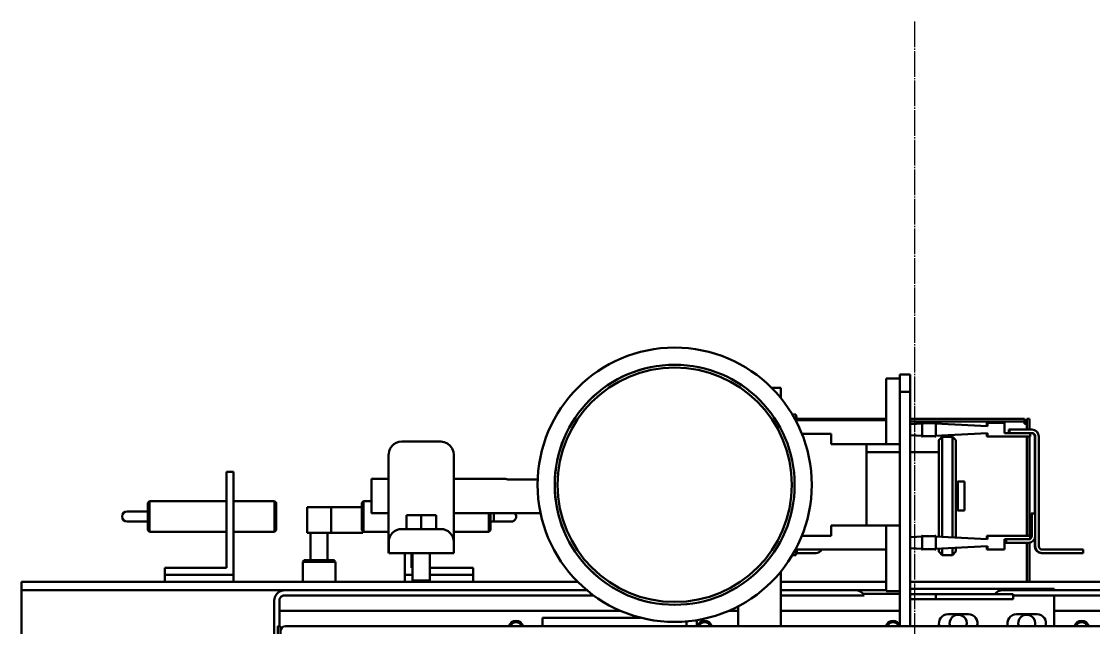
# Model space of a CAD drawing. Header units: millimetres. Extents: x 4915 to 15267, y 4787 to 10268.
# Drawn here: x 5757 to 6382, y 9555 to 9909 of the extents above; entities that cross this region are included whole.
import ezdxf

# ---------------------------------------------------------------- set-up
doc = ezdxf.new("R2010")
doc.units = ezdxf.units.MM
doc.linetypes.add('JIS_08_15', pattern=[17.25, 15, -0.75, 0.75, -0.75])
doc.layers.add('中心線', color=4, linetype='JIS_08_15', lineweight=25)
doc.layers.add('外形線', color=7, linetype='Continuous', lineweight=50)

msp = doc.modelspace()

# ---------------------------------------------------------------- linework, layer by layer
at = {"layer": '中心線'}
msp.add_line((6277.74, 9908.5), (6277.74, 8443.88), dxfattribs=at)
at = {"layer": '外形線'}
for p, q in [((6261.25, 9676.03), (6261.25, 9700.28)), ((6261.26, 9700.28), (6261.26, 9676.03)), ((6261.26, 9676.03), (6261.26, 9700.28)), ((6269.27, 9700.28), (6261.27, 9700.28)), ((6261.27, 9700.28), (6261.27, 9676.03)), ((6269.25, 9700.28), (6269.25, 9702.53)), ((6275.27, 9702.53), (6269.27, 9702.53)), ((6269.27, 9702.53), (6269.27, 9700.28)), ((6269.27, 9700.28), (6269.27, 9662.03)), ((6275.27, 9692.53), (6275.27, 9702.53)), ((6194.41, 9694.78), (6199.76, 9694.78)), ((6199.76, 9688.85), (6199.76, 9694.78)), ((6269.27, 9695.83), (6269.27, 9692.53)), ((6269.27, 9555.78), (6269.27, 9692.53)), ((6269.27, 9692.53), (6275.27, 9692.53)), ((6275.27, 9555.78), (6275.27, 9692.53)), ((6206.46, 9679.28), (6208.54, 9679.28)), ((6208.54, 9679.28), (6209.23, 9676.03)), ((6208.3, 9676.03), (6261.27, 9676.03)), ((6209.08, 9676.78), (6261.25, 9676.78)), ((6261.27, 9676.03), (6261.27, 9662.03)), ((6275.27, 9676.78), (6341.86, 9676.78)), ((6275.27, 9675.28), (6341.86, 9675.28)), ((6275.27, 9673.69), (6290.16, 9674.48)), ((6281.87, 9674.06), (6275.27, 9673.71)), ((6281.87, 9674.48), (6282.24, 9674.48)), ((6281.87, 9674.48), (6281.87, 9674.06)), ((6282.24, 9674.48), (6320.24, 9672.48)), ((6282.24, 9666.48), (6282.24, 9674.48)), ((6289.79, 9674.48), (6286.01, 9674.28)), ((6290.16, 9674.48), (6289.79, 9674.48)), ((6290.16, 9674.48), (6290.16, 9666.48)), ((6319.87, 9674.48), (6319.87, 9672.5)), ((6319.87, 9674.48), (6320.24, 9674.48)), ((6320.24, 9674.48), (6330.24, 9674.48)), ((6320.24, 9672.48), (6320.24, 9674.48)), ((6330.24, 9674.48), (6330.24, 9668.48)), ((6341.86, 9676.78), (6341.86, 9675.28)), ((6343.36, 9673.78), (6341.86, 9673.78)), ((6343.36, 9670.48), (6343.36, 9676.78)), ((6343.36, 9676.78), (6344.86, 9676.78)), ((6344.86, 9676.78), (6344.86, 9670.48)), ((6344.86, 9673.78), (6344.86, 9676.78)), ((6344.86, 9670.48), (6344.86, 9673.78)), ((6212.03, 9668.03), (6229.14, 9668.03)), ((6229.14, 9662.03), (6229.14, 9668.03)), ((6290.16, 9666.48), (6275.27, 9667.26)), ((6275.27, 9667.24), (6281.87, 9666.89)), ((6281.87, 9666.89), (6281.87, 9666.48)), ((6281.87, 9666.48), (6282.24, 9666.48)), ((6320.24, 9668.48), (6282.24, 9666.48)), ((6286.01, 9666.68), (6289.79, 9666.48)), ((6290.16, 9666.48), (6289.79, 9666.48)), ((6291.88, 9664.28), (6293.88, 9666.28)), ((6299.88, 9666.28), (6293.88, 9666.28)), ((6301.88, 9664.28), (6299.88, 9666.28)), ((6319.87, 9668.46), (6319.87, 9666.48)), ((6319.87, 9666.48), (6320.24, 9666.48)), ((6320.24, 9666.48), (6320.24, 9668.48)), ((6345.24, 9666.48), (6320.24, 9666.48)), ((6330.24, 9668.48), (6345.24, 9668.48)), ((6333.24, 9670.48), (6332.87, 9670.48)), ((6332.87, 9670.48), (6332.87, 9668.48)), ((6333.24, 9670.48), (6333.24, 9668.48)), ((6346.24, 9670.48), (6333.24, 9670.48)), ((6333.24, 9668.48), (6346.24, 9668.48)), ((6343.36, 9608.48), (6343.36, 9666.48)), ((6344.86, 9666.48), (6344.86, 9608.48)), ((6344.86, 9608.48), (6344.86, 9666.48)), ((6345.24, 9668.48), (6345.24, 9666.48)), ((6347.87, 9666.48), (6347.87, 9621.48)), ((6348.24, 9666.48), (6347.87, 9666.48)), ((6348.24, 9666.48), (6348.24, 9602.48)), ((6350.24, 9602.48), (6350.24, 9666.48)), ((6001.28, 9663.48), (5978.48, 9663.48)), ((6261.27, 9662.03), (6229.14, 9662.03)), ((6249.76, 9614.53), (6249.76, 9662.03)), ((6269.27, 9662.03), (6261.27, 9662.03)), ((6269.25, 9662.03), (6269.25, 9614.53)), ((6249.76, 9657.28), (6269.25, 9657.28)), ((6275.27, 9657.28), (6291.88, 9657.28)), ((5876.28, 9589.78), (5876.28, 9645.78)), ((5876.28, 9645.78), (5880.28, 9645.78)), ((5880.28, 9645.78), (5880.28, 9585.78)), ((5880.29, 9628.78), (5880.29, 9645.78)), ((5960.88, 9641.78), (5970.88, 9641.78)), ((6008.88, 9641.78), (6038.88, 9641.78)), ((6057.83, 9641.32), (6041.88, 9641.32)), ((6301.89, 9639.78), (6303.08, 9639.78)), ((6306.88, 9640.28), (6303.08, 9640.28)), ((5830.29, 9627.78), (5831.29, 9628.78)), ((5876.28, 9628.78), (5831.29, 9628.78)), ((5904.29, 9628.78), (5880.28, 9628.78)), ((5905.29, 9627.78), (5904.29, 9628.78)), ((5955.29, 9627.78), (5956.29, 9628.78)), ((5956.29, 9628.78), (5960.88, 9628.78)), ((5970.88, 9631.78), (5970.88, 9623.04)), ((6008.88, 9623.04), (6008.88, 9631.78)), ((5828.29, 9622.78), (5818.29, 9622.78)), ((5830.28, 9622.78), (5828.29, 9622.78)), ((5880.28, 9615.78), (5880.28, 9625.78)), ((5923.28, 9625.28), (5937.28, 9625.28)), ((5923.28, 9625.28), (5923.28, 9610.28)), ((5937.28, 9625.28), (5937.28, 9610.28)), ((5955.28, 9625.28), (5937.28, 9625.28)), ((6301.89, 9623.78), (6303.08, 9623.78)), ((6306.88, 9623.28), (6303.08, 9623.28)), ((5818.29, 9616.78), (5828.29, 9616.78)), ((5830.28, 9616.78), (5828.29, 9616.78)), ((5960.88, 9621.78), (5970.88, 9621.78)), ((5989.89, 9620.48), (5981.23, 9620.48)), ((5981.23, 9612.48), (5981.23, 9620.48)), ((5981.23, 9612.48), (5981.23, 9620.48)), ((5989.89, 9612.48), (5989.89, 9620.48)), ((5998.55, 9620.48), (5989.89, 9620.48)), ((5998.55, 9612.48), (5998.55, 9620.48)), ((6008.88, 9621.78), (6059.49, 9621.78)), ((6030.29, 9616.78), (6032.28, 9616.78)), ((6032.28, 9616.78), (6042.28, 9616.78)), ((6345.87, 9608.48), (6345.87, 9621.48)), ((6345.87, 9621.48), (6346.24, 9621.48)), ((6346.24, 9608.48), (6346.24, 9621.48)), ((6346.24, 9621.48), (6348.24, 9621.48)), ((6348.24, 9621.48), (6348.24, 9608.48)), ((5830.29, 9611.78), (5831.29, 9610.78)), ((5876.28, 9610.78), (5831.29, 9610.78)), ((5904.29, 9610.78), (5880.28, 9610.78)), ((5880.29, 9585.78), (5880.29, 9610.78)), ((5905.29, 9611.78), (5904.29, 9610.78)), ((5937.28, 9610.28), (5923.28, 9610.28)), ((5925.28, 9594.28), (5925.28, 9610.28)), ((5935.28, 9594.28), (5935.28, 9610.28)), ((5937.28, 9610.28), (5955.8, 9610.28)), ((5955.29, 9611.78), (5956.29, 9610.78)), ((5955.8, 9611.26), (5955.8, 9610.28)), ((5956.29, 9610.78), (5970.88, 9610.78)), ((5987.12, 9612.48), (5978.49, 9612.48)), ((5989.89, 9612.48), (5987.12, 9612.48)), ((5992.66, 9612.48), (5989.89, 9612.48)), ((6001.29, 9612.48), (5992.66, 9612.48)), ((6008.88, 9610.78), (6029.29, 9610.78)), ((6030.29, 9611.78), (6029.29, 9610.78)), ((6261.27, 9614.53), (6229.14, 9614.53)), ((6229.14, 9608.53), (6229.14, 9614.53)), ((6261.27, 9600.53), (6261.27, 9614.53)), ((6269.27, 9614.53), (6261.27, 9614.53)), ((6269.27, 9614.53), (6269.27, 9576.28)), ((5970.87, 9598.48), (5970.87, 9604.88)), ((5970.89, 9604.88), (5970.89, 9598.48)), ((6008.89, 9598.48), (6008.89, 9604.88)), ((6229.14, 9608.53), (6212.03, 9608.53)), ((6275.27, 9607.69), (6290.16, 9608.48)), ((6282.24, 9608.48), (6281.88, 9608.48)), ((6282.24, 9608.48), (6320.24, 9606.48)), ((6282.24, 9600.48), (6282.24, 9608.48)), ((6289.8, 9608.48), (6290.16, 9608.48)), ((6290.16, 9608.48), (6290.16, 9600.48)), ((6319.87, 9608.48), (6319.87, 9606.5)), ((6320.24, 9608.48), (6319.87, 9608.48)), ((6320.24, 9608.48), (6345.24, 9608.48)), ((6320.24, 9606.48), (6320.24, 9608.48)), ((6330.24, 9606.48), (6330.24, 9600.48)), ((6345.24, 9606.48), (6330.24, 9606.48)), ((6330.87, 9604.48), (6330.87, 9606.48)), ((6330.87, 9604.48), (6331.24, 9604.48)), ((6331.24, 9604.48), (6331.24, 9606.48)), ((6331.24, 9606.48), (6344.24, 9606.48)), ((6344.24, 9604.48), (6331.24, 9604.48)), ((6343.36, 9581.78), (6343.36, 9604.48)), ((6344.86, 9604.53), (6344.86, 9581.78)), ((6344.86, 9581.78), (6344.86, 9604.53)), ((6345.24, 9608.48), (6345.24, 9606.48)), ((6345.87, 9608.48), (6346.24, 9608.48)), ((6347.87, 9606.8), (6347.87, 9602.48)), ((5970.88, 9599.98), (5970.88, 9601.28)), ((5970.88, 9601.28), (5970.88, 9599.98)), ((5978.49, 9598.48), (5970.89, 9598.48)), ((6001.29, 9598.48), (5978.49, 9598.48)), ((5980.28, 9585.78), (5980.28, 9598.48)), ((5984.28, 9598.48), (5984.28, 9589.78)), ((5984.29, 9589.78), (5984.29, 9598.48)), ((5984.89, 9598.48), (5984.89, 9582.48)), ((5994.89, 9598.48), (5994.89, 9582.48)), ((6008.89, 9598.48), (6001.29, 9598.48)), ((6208.54, 9597.28), (6206.46, 9597.28)), ((6208.3, 9600.53), (6261.27, 9600.53)), ((6208.54, 9597.28), (6209.23, 9600.53)), ((6220.16, 9598.48), (6208.8, 9598.48)), ((6209.22, 9600.48), (6220.16, 9600.48)), ((6242.16, 9600.48), (6241.79, 9600.48)), ((6252.16, 9600.48), (6242.16, 9600.48)), ((6261.25, 9600.53), (6261.25, 9576.28)), ((6261.26, 9600.53), (6261.26, 9576.28)), ((6261.26, 9576.28), (6261.26, 9600.53)), ((6261.27, 9576.28), (6261.27, 9600.53)), ((6290.16, 9600.48), (6275.27, 9601.26)), ((6275.27, 9601.24), (6281.87, 9600.89)), ((6281.87, 9600.89), (6281.87, 9600.48)), ((6282.24, 9600.48), (6281.87, 9600.48)), ((6320.24, 9602.48), (6282.24, 9600.48)), ((6286.01, 9600.68), (6289.79, 9600.48)), ((6289.79, 9600.48), (6290.16, 9600.48)), ((6291.88, 9599.28), (6293.88, 9597.28)), ((6299.88, 9597.28), (6293.88, 9597.28)), ((6301.88, 9599.28), (6299.88, 9597.28)), ((6319.87, 9602.46), (6319.87, 9600.48)), ((6320.24, 9600.48), (6319.87, 9600.48)), ((6320.24, 9600.48), (6320.24, 9602.48)), ((6330.24, 9600.48), (6320.24, 9600.48)), ((6347.87, 9602.48), (6348.24, 9602.48)), ((6352.24, 9598.48), (6351.87, 9598.48)), ((6376.24, 9600.48), (6352.24, 9600.48)), ((6352.24, 9598.48), (6376.24, 9598.48)), ((6376.24, 9598.48), (6376.24, 9600.48)), ((5920.78, 9593.28), (5939.78, 9593.28)), ((5920.78, 9581.78), (5920.78, 9593.28)), ((5921.28, 9594.28), (5921.28, 9593.28)), ((5921.34, 9594.28), (5939.28, 9594.28)), ((5939.28, 9594.28), (5939.28, 9593.28)), ((5939.78, 9581.78), (5939.78, 9593.28)), ((5840.28, 9589.78), (5876.28, 9589.78)), ((5840.28, 9585.78), (5840.28, 9589.78)), ((5880.28, 9585.78), (5840.28, 9585.78)), ((5840.28, 9585.78), (5840.28, 9581.78)), ((5880.28, 9585.78), (5840.28, 9585.78)), ((5880.28, 9585.78), (5880.28, 9581.78)), ((5880.29, 9585.78), (5880.29, 9581.78)), ((5984.89, 9585.78), (5980.28, 9585.78)), ((5980.28, 9585.78), (5980.28, 9581.78)), ((5984.89, 9585.78), (5980.28, 9585.78)), ((5984.28, 9589.78), (5984.89, 9589.78)), ((5994.89, 9589.78), (6020.28, 9589.78)), ((6020.28, 9585.78), (5994.89, 9585.78)), ((6020.28, 9585.78), (5994.89, 9585.78)), ((6020.28, 9589.78), (6020.28, 9585.78)), ((6020.28, 9585.78), (6020.28, 9581.78)), ((6020.29, 9585.78), (6020.29, 9589.78)), ((6020.29, 9585.78), (6020.29, 9581.78)), ((6199.76, 9555.78), (6199.76, 9587.71)), ((5756.6, 9581.78), (6081.13, 9581.78)), ((5756.6, 9576.78), (5756.6, 9581.78)), ((5994.89, 9582.48), (5984.89, 9582.48)), ((6199.76, 9581.78), (6261.25, 9581.78)), ((6275.27, 9581.78), (6681.87, 9581.78)), ((6343.36, 9581.78), (6344.86, 9581.78)), ((5910.19, 9576.78), (5756.6, 9576.78)), ((5756.6, 9576.78), (5756.6, 9570.78)), ((6086.6, 9576.78), (5910.19, 9576.78)), ((6090.44, 9573.78), (5910.19, 9573.78)), ((6243.16, 9576.78), (6199.76, 9576.78)), ((6248.36, 9573.78), (6199.76, 9573.78)), ((6261.25, 9576.78), (6243.16, 9576.78)), ((6247.63, 9574.78), (6269.24, 9574.78)), ((6269.27, 9576.28), (6261.27, 9576.28)), ((6269.24, 9576.28), (6269.24, 9555.78)), ((6281.24, 9577.53), (6275.27, 9577.53)), ((6290.26, 9574.53), (6275.27, 9574.53)), ((6359.24, 9577.53), (6281.24, 9577.53)), ((6290.26, 9571.53), (6290.26, 9574.53)), ((6335.24, 9574.53), (6290.26, 9574.53)), ((6329.24, 9576.78), (6662.24, 9576.78)), ((6335.24, 9571.53), (6335.24, 9574.53)), ((6662.24, 9573.78), (6335.24, 9573.78)), ((6359.24, 9576.78), (6359.24, 9577.53)), ((6359.24, 9555.78), (6359.24, 9573.78)), ((5756.6, 9497.28), (5756.6, 9570.78)), ((5904.16, 9570.78), (5904.16, 9505.28)), ((5907.14, 9570.78), (5907.14, 9555.78)), ((6174.76, 9555.78), (6174.76, 9567.34)), ((6275.27, 9571.53), (6290.26, 9571.53)), ((6290.26, 9571.53), (6335.24, 9571.53)), ((5907.14, 9564.78), (6106.18, 9564.78)), ((6060.74, 9560.78), (6060.74, 9555.78)), ((6060.74, 9560.78), (6060.74, 9555.78)), ((6117.93, 9560.78), (6060.74, 9560.78)), ((6169.36, 9564.78), (6174.76, 9564.78)), ((6199.76, 9564.78), (6269.24, 9564.78)), ((6297.24, 9562.78), (6309.24, 9562.78)), ((6337.24, 9562.78), (6349.24, 9562.78)), ((6359.24, 9564.78), (6625.24, 9564.78)), ((5906.23, 9555.78), (5906.23, 8635.78)), ((5907.73, 9555.78), (5906.23, 9555.78)), ((5907.73, 8635.78), (5907.73, 9555.78)), ((6663.73, 9555.78), (5910.73, 9555.78)), ((6144.74, 9558.58), (6144.74, 9555.78)), ((6144.77, 9558.58), (6144.77, 9555.78)), ((6150.77, 9555.78), (6150.77, 9559.34))]:
    msp.add_line(p, q, dxfattribs=at).dxf.unprotected_set("ltscale", 0)
for points in [[(5970.88, 9641.78), (5970.88, 9643.24), (5970.88, 9644.66), (5970.88, 9646.01), (5970.88, 9647.29), (5970.88, 9648.5), (5970.88, 9649.64), (5970.88, 9650.7), (5970.88, 9651.67), (5970.88, 9652.54), (5970.88, 9653.33), (5970.88, 9654.01), (5970.88, 9654.59), (5970.88, 9655.07), (5970.88, 9655.43), (5970.88, 9655.7), (5970.88, 9655.85), (5970.9, 9656.38), (5971.18, 9657.98), (5971.79, 9659.49), (5972.72, 9660.83), (5973.91, 9661.95), (5975.31, 9662.78), (5976.86, 9663.3), (5978.48, 9663.48)], [(6001.28, 9663.48), (6003.32, 9663.2), (6005.21, 9662.38), (6006.81, 9661.09), (6008.01, 9659.41), (6008.71, 9657.48), (6008.88, 9655.9), (6008.88, 9655.73), (6008.88, 9655.4), (6008.88, 9654.9), (6008.88, 9654.23), (6008.88, 9653.4), (6008.88, 9652.41), (6008.88, 9651.27), (6008.88, 9649.98), (6008.88, 9648.56), (6008.88, 9647.03), (6008.88, 9645.37), (6008.88, 9643.62), (6008.88, 9641.78), (6008.88, 9639.87), (6008.88, 9637.9), (6008.88, 9635.88), (6008.88, 9633.83), (6008.88, 9631.78)], [(6041.88, 9641.32), (6041.69, 9641.32), (6041.5, 9641.32), (6041.3, 9641.33), (6041.11, 9641.35), (6040.92, 9641.36), (6040.73, 9641.39), (6040.55, 9641.41), (6040.37, 9641.43), (6040.21, 9641.46), (6040.05, 9641.49), (6039.9, 9641.52), (6039.76, 9641.55), (6039.63, 9641.58), (6039.51, 9641.61), (6039.39, 9641.64), (6039.29, 9641.66), (6039.19, 9641.69), (6039.11, 9641.71), (6039.04, 9641.73), (6038.98, 9641.75), (6038.94, 9641.76), (6038.91, 9641.77), (6038.89, 9641.77), (6038.88, 9641.78)], [(6008.88, 9623.04), (6008.88, 9621.96), (6008.88, 9620.88), (6008.88, 9619.81), (6008.88, 9618.75), (6008.88, 9617.7), (6008.88, 9616.68), (6008.88, 9615.68), (6008.88, 9614.7), (6008.88, 9613.75), (6008.88, 9612.84), (6008.88, 9611.96), (6008.88, 9611.13), (6008.88, 9610.33), (6008.88, 9609.58), (6008.89, 9608.87), (6008.89, 9608.22), (6008.89, 9607.62), (6008.89, 9607.08), (6008.89, 9606.59), (6008.89, 9606.16), (6008.89, 9605.79), (6008.89, 9605.48), (6008.89, 9605.24), (6008.89, 9605.06)], [(5970.88, 9604.92), (5970.88, 9604.98), (5970.88, 9605.12), (5970.88, 9605.32), (5970.88, 9605.6), (5970.88, 9605.94), (5970.88, 9606.34), (5970.88, 9606.81), (5970.88, 9607.33), (5970.88, 9607.92), (5970.88, 9608.55), (5970.88, 9609.25), (5970.88, 9610), (5970.88, 9610.79), (5970.88, 9611.63), (5970.88, 9612.51), (5970.88, 9613.43), (5970.88, 9614.39), (5970.88, 9615.38), (5970.88, 9616.4), (5970.88, 9617.44), (5970.88, 9618.5), (5970.88, 9619.58), (5970.88, 9620.67), (5970.88, 9621.78)], [(5910.19, 9576.78), (5909.8, 9576.76), (5909.41, 9576.72), (5909.02, 9576.66), (5908.63, 9576.57), (5908.26, 9576.46), (5907.89, 9576.32), (5907.53, 9576.16), (5907.18, 9575.97), (5906.85, 9575.77), (5906.52, 9575.54), (5906.22, 9575.29), (5905.93, 9575.02), (5905.66, 9574.74), (5905.41, 9574.43), (5905.18, 9574.11), (5904.97, 9573.78), (5904.79, 9573.43), (5904.62, 9573.08), (5904.48, 9572.71), (5904.37, 9572.33), (5904.28, 9571.95), (5904.21, 9571.56), (5904.17, 9571.17), (5904.16, 9570.78)], [(5907.14, 9570.78), (5907.15, 9570.97), (5907.17, 9571.17), (5907.21, 9571.37), (5907.25, 9571.56), (5907.31, 9571.75), (5907.38, 9571.93), (5907.47, 9572.11), (5907.56, 9572.28), (5907.67, 9572.45), (5907.79, 9572.61), (5907.91, 9572.76), (5908.05, 9572.9), (5908.2, 9573.04), (5908.35, 9573.16), (5908.51, 9573.27), (5908.68, 9573.38), (5908.85, 9573.47), (5909.03, 9573.55), (5909.22, 9573.62), (5909.41, 9573.67), (5909.6, 9573.72), (5909.8, 9573.75), (5910, 9573.77), (5910.19, 9573.78)]]:
    msp.add_lwpolyline(points, dxfattribs=at).dxf.unprotected_set("ltscale", 0)
for centre, radius in [((6137.77, 9638.28), 80), ((6137.79, 9638.28), 70), ((6137.79, 9638.28), 68.35)]:
    msp.add_circle(centre, radius, dxfattribs=at).dxf.unprotected_set("ltscale", 0)
for centre, radius, start, end in [((6137.77, 9638.28), 80, 90, 180), ((6137.77, 9638.28), 70, 90, 180), ((6345.87, 9666.48), 2, 0, 90), ((6346.24, 9666.48), 4, 0, 90), ((6346.24, 9666.48), 2, 0, 90), ((6137.77, 9638.28), 80, 180, 270), ((6137.77, 9638.28), 70, 180, 270), ((5818.29, 9619.78), 3, 90, 270), ((6042.28, 9619.78), 3, 270, 41.82445), ((5978.49, 9604.88), 7.6, 90, 180), ((5978.49, 9604.88), 7.6, 90, 180), ((6001.29, 9604.88), 7.6, 0, 90), ((5978.47, 9604.88), 7.6, 178.61122, 180), ((6344.24, 9608.48), 2, 270, 0), ((6344.24, 9608.48), 4, 270, 0), ((6343.87, 9608.48), 2, 313.24949, 0), ((6219.79, 9602.48), 2, 270, 282.76728), ((6220.16, 9602.48), 2, 270, 282.76728), ((6220.16, 9602.48), 4, 270, 330.81456), ((6351.87, 9602.48), 4, 180, 270), ((6352.24, 9602.48), 4, 180, 270), ((6352.24, 9602.48), 2, 180, 270), ((6243.16, 9570.78), 6, 30, 90), ((6329.24, 9570.78), 6, 90, 141.31781), ((6297.24, 9557.53), 5.25, 90, 199.47122), ((6303.24, 9557.53), 5, 0, 200.48732), ((6309.24, 9557.53), 5.25, 340.52878, 90), ((6309.24, 9557.53), 5.25, 340.52878, 90), ((6337.24, 9557.53), 5.25, 90, 199.47122), ((6343.24, 9557.53), 5, 0, 200.48732), ((6349.24, 9557.53), 5.25, 340.52878, 90), ((6349.24, 9557.53), 5.25, 340.52878, 90), ((5910.73, 9552.78), 3, 90, 180), ((6045.24, 9554.78), 4.25, 90, 166.39104), ((6045.24, 9554.78), 3.4, 17.10464, 162.89536), ((6045.24, 9554.78), 4.25, 13.60896, 90), ((6045.24, 9554.78), 4.25, 13.60896, 89.99256), ((6155.24, 9554.78), 4.25, 90, 166.39104), ((6155.24, 9554.78), 3.4, 17.10464, 162.89536), ((6155.24, 9554.78), 4.25, 13.60896, 90), ((6155.24, 9554.78), 4.25, 13.60896, 89.99256), ((6265.24, 9554.78), 4.25, 90, 166.39104), ((6265.24, 9554.78), 3.4, 17.10464, 162.89536), ((6265.24, 9554.78), 4.25, 19.62296, 90), ((6265.24, 9554.78), 4.25, 19.57862, 89.99256), ((6303.24, 9557.53), 5, 339.51268, 0), ((6343.24, 9557.53), 5, 339.51268, 0), ((6375.24, 9554.78), 4.25, 90, 166.39104), ((6375.24, 9554.78), 3.4, 17.10464, 162.89536), ((6375.24, 9554.78), 4.25, 13.60896, 90), ((6375.24, 9554.78), 4.25, 13.60896, 89.99256)]:
    msp.add_arc(centre, radius, start, end, dxfattribs=at).dxf.unprotected_set("ltscale", 0)
for centre, major_axis, ratio, start_param, end_param in [((6261.25, 9687.53), (0, -4.25), 0.000138, 0, 6.283185), ((6261.26, 9687.53), (0, -4.25), 0.000138, 0, 6.283185), ((6341.86, 9673.78), (0, 3), 0.000221, 4.712389, 6.283185), ((6341.86, 9673.78), (0, 1.5), 0.000221, 4.712389, 6.283185), ((6291.88, 9631.78), (0, 32.5), 0.000138, 3.890332, 6.796093), ((6293.88, 9631.78), (0, 34.5), 0.000138, 3.946558, 6.283315), ((6299.88, 9631.78), (0, 34.5), 0.000138, 3.933786, 6.283186), ((6291.88, 9631.78), (0, 32.5), 0.000138, 0.512907, 0.668721), ((6301.88, 9631.78), (0, 32.5), 0.000138, 3.866221, 6.283039), ((5970.88, 9631.78), (0, 24.1), 0.000138, 4.712389, 7.426107), ((6291.88, 9631.78), (0, -25.5), 0.000138, 0.366366, 3.141593), ((5960.88, 9631.78), (0, 10), 0.000138, 0, 6.283185), ((5970.88, 9631.78), (0, 10), 0.000138, 4.712389, 6.283185), ((6303.08, 9631.78), (0, -8.5), 0.000138, 5.938484, 9.769479), ((5880.29, 9625.78), (0, 9.5), 0.000221, 5.033678, 7.853982), ((6303.08, 9631.78), (0, 8), 0.000138, 3.141594, 6.283186), ((6306.88, 9631.78), (0, 8.5), 0.000138, 3.141593, 6.283185), ((5831.29, 9619.78), (0, -9), 0.000221, 3.141593, 6.283185), ((5904.29, 9619.78), (0, 9), 0.000221, 6.282964, 9.424999), ((5956.29, 9619.78), (0, 9), 0.000221, 0, 1.570796), ((5970.88, 9631.78), (0, -10), 0.000138, 6.283185, 7.853982), ((5830.29, 9619.78), (0, 8), 0.000221, 0.000221, 3.141371), ((5905.29, 9619.78), (0, -8), 0.000221, 0, 6.283185), ((5955.29, 9619.78), (0, 8), 0.000221, 0.000221, 1.570796), ((5970.89, 9623.04), (0, -18.17), 0.000138, 4.712389, 6.283185), ((5955.29, 9619.78), (0, -8), 0.000221, 4.712389, 6.282964), ((5956.29, 9619.78), (0, -9), 0.000221, 4.712389, 6.283185), ((5970.87, 9623.04), (0, -18.17), 0.000138, 0, 1.501015), ((6029.29, 9619.78), (0, -9), 0.000221, 4.488233, 4.712389), ((6029.29, 9619.78), (0, -9), 0.000221, 4.712389, 6.283407), ((6030.29, 9619.78), (0, 8), 0.000221, 1.318045, 1.570796), ((6030.29, 9619.78), (0, 3), 0.000221, 0.840822, 1.570796), ((6030.29, 9619.78), (0, -8), 0.000221, 4.712389, 7.469585), ((6030.29, 9619.78), (0, -3), 0.000221, 4.712389, 6.283185), ((6032.28, 9619.78), (0, -3), 0.000221, 3.982413, 6.283182), ((5880.29, 9615.78), (0, -9.5), 0.000221, 4.712389, 7.29972), ((5970.88, 9599.98), (0, -1.5), 0.000138, 4.712389, 6.283186), ((5970.88, 9599.98), (0, -1.5), 0.000138, 0, 1.570796), ((6291.88, 9631.78), (0, -32.5), 0.000138, 5.957588, 6.608797), ((6293.88, 9631.78), (0, -34.5), 0.000138, 6.283047, 6.75778), ((6299.88, 9631.78), (0, -34.5), 0.000138, 0, 0.49425), ((6301.88, 9631.78), (0, -32.5), 0.000138, 0.000138, 0.372939), ((6261.25, 9589.03), (0, -4.25), 0.000138, 0, 6.283185), ((6261.26, 9589.03), (0, -4.25), 0.000138, 0, 6.283185)]:
    msp.add_ellipse(centre, major_axis=major_axis, ratio=ratio, start_param=start_param, end_param=end_param, dxfattribs=at).dxf.unprotected_set("ltscale", 0)

doc.saveas('drawing.dxf')
